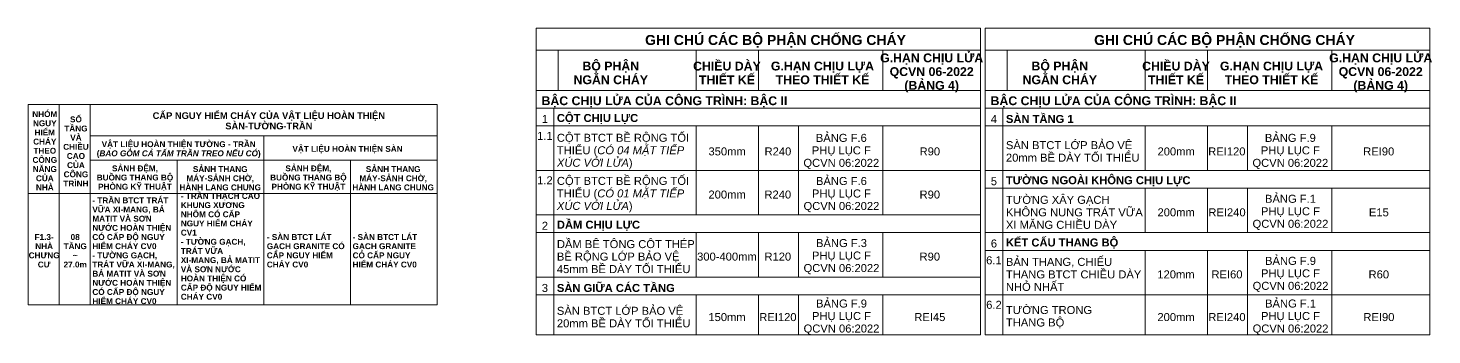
# Model space of a CAD drawing. Header units: millimetres. Extents: x 1591 to 239055, y -15958 to 83255.
# Drawn here: x 1591 to 17379, y 2351 to 5801 of the extents above; entities that cross this region are included whole.
import ezdxf

# ---------------------------------------------------------------- set-up
doc = ezdxf.new("R2010")
doc.units = ezdxf.units.MM
doc.layers.add('A-DETL-THIN', color=151, linetype='Continuous', lineweight=18)
doc.layers.add('G-ANNO-TEXT-1', color=7, linetype='Continuous', lineweight=9)
doc.styles.add('Arial_3', font='arial_0.ttf', dxfattribs={"height": 75})
doc.styles.add('Arial_4', font='arial_0.ttf', dxfattribs={"height": 112.5})
doc.styles.add('Arial_5', font='arial_0.ttf', dxfattribs={"height": 90})
doc.styles.add('Arial_B', font='arialbd_0.ttf', dxfattribs={"height": 66})
doc.styles.add('Arial_B_1', font='arialbd_0.ttf', dxfattribs={"height": 99})

msp = doc.modelspace()

# ---------------------------------------------------------------- linework, layer by layer
at = {"layer": 'A-DETL-THIN'}
for p, q in [((7304.2, 5800.8), (12304.2, 5800.8)), ((7304.2, 2350.8), (7304.2, 5800.8)), ((12304.2, 2350.8), (12304.2, 5800.8)), ((12354.2, 5800.8), (17354.2, 5800.8)), ((12354.2, 2350.8), (12354.2, 5800.8)), ((17354.2, 2350.8), (17354.2, 5800.8)), ((7304.2, 5550.8), (12304.2, 5550.8)), ((7554.2, 5100.8), (7554.2, 5550.8)), ((9104.2, 5100.8), (9104.2, 5550.8)), ((9804.2, 5100.8), (9804.2, 5550.8)), ((11204.2, 5100.8), (11204.2, 5550.8)), ((12304.2, 3700.8), (12304.2, 5550.8)), ((12354.2, 5550.8), (17354.2, 5550.8)), ((12604.2, 5100.8), (12604.2, 5550.8)), ((14154.2, 5100.8), (14154.2, 5550.8)), ((14854.2, 5100.8), (14854.2, 5550.8)), ((16254.2, 5100.8), (16254.2, 5550.8)), ((17354.2, 3500.8), (17354.2, 5550.8)), ((7304.2, 5100.8), (12304.2, 5100.8)), ((12354.2, 5100.8), (17354.2, 5100.8)), ((1591.3, 2690.9), (1591.3, 4940.9)), ((1591.3, 4940.9), (6191.3, 4940.9)), ((1941.3, 2690.9), (1941.3, 4940.9)), ((2291.3, 2690.9), (2291.3, 4940.9)), ((6191.3, 2690.9), (6191.3, 4940.9)), ((7304.2, 4900.8), (12304.2, 4900.8)), ((7504.2, 2350.8), (7504.2, 4900.8)), ((12354.2, 4900.8), (17354.2, 4900.8)), ((12554.2, 2350.8), (12554.2, 4900.8)), ((2291.3, 4590.9), (6191.3, 4590.9)), ((4241.3, 2690.9), (4241.3, 4590.9)), ((7304.2, 4700.8), (12304.2, 4700.8)), ((9104.2, 3700.8), (9104.2, 4700.8)), ((9804.2, 3700.8), (9804.2, 4700.8)), ((10254.2, 3700.8), (10254.2, 4700.8)), ((11204.2, 3700.8), (11204.2, 4700.8)), ((12354.2, 4700.8), (17354.2, 4700.8)), ((14154.2, 4200.8), (14154.2, 4700.8)), ((14854.2, 4200.8), (14854.2, 4700.8)), ((15304.2, 4200.8), (15304.2, 4700.8)), ((16254.2, 4200.8), (16254.2, 4700.8)), ((2291.3, 4315.9), (6191.3, 4315.9)), ((3266.3, 2690.9), (3266.3, 4315.9)), ((5216.3, 2690.9), (5216.3, 4315.9)), ((7304.2, 4200.8), (12304.2, 4200.8)), ((12354.2, 4200.8), (17354.2, 4200.8)), ((12354.2, 4000.8), (17354.2, 4000.8)), ((14154.2, 3500.8), (14154.2, 4000.8)), ((14854.2, 3500.8), (14854.2, 4000.8)), ((15304.2, 3500.8), (15304.2, 4000.8)), ((16254.2, 3500.8), (16254.2, 4000.8)), ((1591.3, 3940.9), (6191.3, 3940.9)), ((7304.2, 3700.8), (12304.2, 3700.8)), ((7304.2, 3500.8), (12304.2, 3500.8)), ((9104.2, 3000.8), (9104.2, 3500.8)), ((9804.2, 3000.8), (9804.2, 3500.8)), ((10254.2, 3000.8), (10254.2, 3500.8)), ((11204.2, 3000.8), (11204.2, 3500.8)), ((12354.2, 3500.8), (17354.2, 3500.8)), ((12354.2, 3300.8), (17354.2, 3300.8)), ((14154.2, 2800.8), (14154.2, 3300.8)), ((14854.2, 2800.8), (14854.2, 3300.8)), ((15304.2, 2800.8), (15304.2, 3300.8)), ((16254.2, 2800.8), (16254.2, 3300.8)), ((7304.2, 3000.8), (12304.2, 3000.8)), ((1591.3, 2690.9), (5431.3, 2690.9)), ((1591.3, 2690.9), (5431.3, 2690.9)), ((1591.3, 2690.9), (6191.3, 2690.9)), ((7304.2, 2800.8), (12304.2, 2800.8)), ((9104.2, 2350.8), (9104.2, 2800.8)), ((9804.2, 2350.8), (9804.2, 2800.8)), ((10254.2, 2350.8), (10254.2, 2800.8)), ((11204.2, 2350.8), (11204.2, 2800.8)), ((12354.2, 2800.8), (17354.2, 2800.8)), ((12354.2, 2800.8), (17354.2, 2800.8)), ((14154.2, 2350.8), (14154.2, 2800.8)), ((14854.2, 2350.8), (14854.2, 2800.8)), ((15304.2, 2350.8), (15304.2, 2800.8)), ((16254.2, 2350.8), (16254.2, 2800.8)), ((7304.2, 2350.8), (12304.2, 2350.8)), ((12354.2, 2350.8), (17354.2, 2350.8))]:
    msp.add_line(p, q, dxfattribs=at)

# ---------------------------------------------------------------- texts
at = {"layer": 'G-ANNO-TEXT-1', "line_spacing_factor": 0.936439}
for s, insert, char_height, width, attachment_point, style in [('\\pt4.5,9,13.5,18,22.5,27,31.5,36,40.5,45,49.5,54,58.5,63,67.5,72,76.5,81,85.5,90,94.5,99,103.5,108,112.5,117,121.5,126,130.5,135,139.5,144;{\\fArial|b1|i0|c0|p34;GHI CHÚ CÁC BỘ PHẬN CHỐNG CHÁY}', (9997.2, 5652.4), 112.5, 3009.15, 5, 'Arial_4'), ('\\pt4.5,9,13.5,18,22.5,27,31.5,36,40.5,45,49.5,54,58.5,63,67.5,72,76.5,81,85.5,90,94.5,99,103.5,108,112.5,117,121.5,126,130.5,135,139.5,144;{\\fArial|b1|i0|c0|p34;GHI CHÚ CÁC BỘ PHẬN CHỐNG CHÁY}', (15047.2, 5652.4), 112.5, 3009.15, 5, 'Arial_4'), ('\\pt571.50027,1142.99955,1714.49982,2286.00009,2857.50036,3428.99964,4000.49991,4572.00018,5143.50045,5714.99973,6286.5,6858.00027,7429.49955,8000.99982,8572.50009,9144.00036,9715.49964,10286.99991,10858.50018,11430.00045,12001.49973,12573,13144.50027,13715.99955,14287.49982,14859.00009,15430.50036,16001.99964,16573.49991,17145.00018,17716.50045,18287.99973;G.HẠN CHỊU LỬA\\PQCVN 06-2022\\P(BẢNG 4)', (11753.3, 5296.3), 99, 1125, 5, 'Arial_B_1'), ('\\pt571.50027,1142.99955,1714.49982,2286.00009,2857.50036,3428.99964,4000.49991,4572.00018,5143.50045,5714.99973,6286.5,6858.00027,7429.49955,8000.99982,8572.50009,9144.00036,9715.49964,10286.99991,10858.50018,11430.00045,12001.49973,12573,13144.50027,13715.99955,14287.49982,14859.00009,15430.50036,16001.99964,16573.49991,17145.00018,17716.50045,18287.99973;G.HẠN CHỊU LỬA\\PQCVN 06-2022\\P(BẢNG 4)', (16803.3, 5296.3), 99, 1125, 5, 'Arial_B_1'), ('\\pt571.50027,1142.99955,1714.49982,2286.00009,2857.50036,3428.99964,4000.49991,4572.00018,5143.50045,5714.99973,6286.5,6858.00027,7429.49955,8000.99982,8572.50009,9144.00036,9715.49964,10286.99991,10858.50018,11430.00045,12001.49973,12573,13144.50027,13715.99955,14287.49982,14859.00009,15430.50036,16001.99964,16573.49991,17145.00018,17716.50045,18287.99973;BỘ PHẬN\\PNGĂN CHÁY', (8144.3, 5296.1), 99, 877.95, 5, 'Arial_B_1'), ('\\pt571.50027,1142.99955,1714.49982,2286.00009,2857.50036,3428.99964,4000.49991,4572.00018,5143.50045,5714.99973,6286.5,6858.00027,7429.49955,8000.99982,8572.50009,9144.00036,9715.49964,10286.99991,10858.50018,11430.00045,12001.49973,12573,13144.50027,13715.99955,14287.49982,14859.00009,15430.50036,16001.99964,16573.49991,17145.00018,17716.50045,18287.99973;CHIỀU DÀY\\PTHIẾT KẾ', (9451, 5296.1), 99, 750.15, 5, 'Arial_B_1'), ('\\pt571.50027,1142.99955,1714.49982,2286.00009,2857.50036,3428.99964,4000.49991,4572.00018,5143.50045,5714.99973,6286.5,6858.00027,7429.49955,8000.99982,8572.50009,9144.00036,9715.49964,10286.99991,10858.50018,11430.00045,12001.49973,12573,13144.50027,13715.99955,14287.49982,14859.00009,15430.50036,16001.99964,16573.49991,17145.00018,17716.50045,18287.99973;G.HẠN CHỊU LỰA THEO THIẾT KẾ', (10525.3, 5296.1), 99, 1184.85, 5, 'Arial_B_1'), ('\\pt571.50027,1142.99955,1714.49982,2286.00009,2857.50036,3428.99964,4000.49991,4572.00018,5143.50045,5714.99973,6286.5,6858.00027,7429.49955,8000.99982,8572.50009,9144.00036,9715.49964,10286.99991,10858.50018,11430.00045,12001.49973,12573,13144.50027,13715.99955,14287.49982,14859.00009,15430.50036,16001.99964,16573.49991,17145.00018,17716.50045,18287.99973;BỘ PHẬN\\PNGĂN CHÁY', (13194.3, 5296.1), 99, 877.95, 5, 'Arial_B_1'), ('\\pt571.50027,1142.99955,1714.49982,2286.00009,2857.50036,3428.99964,4000.49991,4572.00018,5143.50045,5714.99973,6286.5,6858.00027,7429.49955,8000.99982,8572.50009,9144.00036,9715.49964,10286.99991,10858.50018,11430.00045,12001.49973,12573,13144.50027,13715.99955,14287.49982,14859.00009,15430.50036,16001.99964,16573.49991,17145.00018,17716.50045,18287.99973;CHIỀU DÀY\\PTHIẾT KẾ', (14501, 5296.1), 99, 750.15, 5, 'Arial_B_1'), ('\\pt571.50027,1142.99955,1714.49982,2286.00009,2857.50036,3428.99964,4000.49991,4572.00018,5143.50045,5714.99973,6286.5,6858.00027,7429.49955,8000.99982,8572.50009,9144.00036,9715.49964,10286.99991,10858.50018,11430.00045,12001.49973,12573,13144.50027,13715.99955,14287.49982,14859.00009,15430.50036,16001.99964,16573.49991,17145.00018,17716.50045,18287.99973;G.HẠN CHỊU LỰA THEO THIẾT KẾ', (15575.3, 5296.1), 99, 1184.85, 5, 'Arial_B_1'), ('\\pt571.50027,1142.99955,1714.49982,2286.00009,2857.50036,3428.99964,4000.49991,4572.00018,5143.50045,5714.99973,6286.5,6858.00027,7429.49955,8000.99982,8572.50009,9144.00036,9715.49964,10286.99991,10858.50018,11430.00045,12001.49973,12573,13144.50027,13715.99955,14287.49982,14859.00009,15430.50036,16001.99964,16573.49991,17145.00018,17716.50045,18287.99973;BẬC CHỊU LỬA CỦA CÔNG TRÌNH: BẬC II', (7365.8, 4970.8), 99, 5140.8, 4, 'Arial_B_1'), ('\\pt571.50027,1142.99955,1714.49982,2286.00009,2857.50036,3428.99964,4000.49991,4572.00018,5143.50045,5714.99973,6286.5,6858.00027,7429.49955,8000.99982,8572.50009,9144.00036,9715.49964,10286.99991,10858.50018,11430.00045,12001.49973,12573,13144.50027,13715.99955,14287.49982,14859.00009,15430.50036,16001.99964,16573.49991,17145.00018,17716.50045,18287.99973;BẬC CHỊU LỬA CỦA CÔNG TRÌNH: BẬC II', (12415.8, 4970.8), 99, 5140.8, 4, 'Arial_B_1'), ('\\pt381.00018,761.9997,1142.99988,1524.00006,1905.00024,2285.99976,2666.99994,3048.00012,3429.0003,3809.99982,4191,4572.00018,4952.9997,5333.99988,5715.00006,6096.00024,6476.99976,6857.99994,7239.00012,7620.0003,8000.99982,8382,8763.00018,9143.9997,9524.99988,9906.00006,10287.00024,10667.99976,11048.99994,11430.00012,11811.0003,12191.99982;NHÓM NGUY HIỂM CHÁY THEO CÔNG NĂNG CỦA NHÀ', (1779.3, 4421.3), 66, 343.2, 5, 'Arial_B'), ('\\pt381.00018,761.9997,1142.99988,1524.00006,1905.00024,2285.99976,2666.99994,3048.00012,3429.0003,3809.99982,4191,4572.00018,4952.9997,5333.99988,5715.00006,6096.00024,6476.99976,6857.99994,7239.00012,7620.0003,8000.99982,8382,8763.00018,9143.9997,9524.99988,9906.00006,10287.00024,10667.99976,11048.99994,11430.00012,11811.0003,12191.99982;SỐ TẦNG VÀ CHIỀU CAO CỦA CÔNG TRÌNH', (2129.4, 4414), 66, 337.5, 5, 'Arial_B'), ('\\pt3,6,9,12,15,18,21,24,27,30,33,36,39,42,45,48,51,54,57,60,63,66,69,72,75,78,81,84,87,90,93,96;{\\fArial|b1|i0|c0|p34;CẤP NGUY HIỂM CHÁY CỦA VẬT LIỆU HOÀN THIỆN\\PSÀN-TƯỜNG-TRẦN}', (4299.1, 4757.4), 75, 3933, 5, 'Arial_3'), ('\\pt571.5,1143,1714.5,2286,2857.5,3429,4000.5,4572,5143.5,5715,6286.5,6858,7429.5,8001,8572.5,9144,9715.5,10287,10858.5,11430,12001.5,12573,13144.5,13716,14287.5,14859,15430.5,16002,16573.5,17145,17716.5,18288;1', (7403.4, 4778.3), 90, 220.5, 5, 'Arial_5'), ('\\pt571.5,1143,1714.5,2286,2857.5,3429,4000.5,4572,5143.5,5715,6286.5,6858,7429.5,8001,8572.5,9144,9715.5,10287,10858.5,11430,12001.5,12573,13144.5,13716,14287.5,14859,15430.5,16002,16573.5,17145,17716.5,18288;{\\fArial|b1|i0|c0|p34;CỘT CHỊU LỰC}', (7538.4, 4778.3), 90, 1297.8, 4, 'Arial_5'), ('\\pt571.5,1143,1714.5,2286,2857.5,3429,4000.5,4572,5143.5,5715,6286.5,6858,7429.5,8001,8572.5,9144,9715.5,10287,10858.5,11430,12001.5,12573,13144.5,13716,14287.5,14859,15430.5,16002,16573.5,17145,17716.5,18288;4', (12453.4, 4778.3), 90, 220.5, 5, 'Arial_5'), ('\\pt571.5,1143,1714.5,2286,2857.5,3429,4000.5,4572,5143.5,5715,6286.5,6858,7429.5,8001,8572.5,9144,9715.5,10287,10858.5,11430,12001.5,12573,13144.5,13716,14287.5,14859,15430.5,16002,16573.5,17145,17716.5,18288;{\\fArial|b1|i0|c0|p34;SÀN TẦNG 1}', (12588.4, 4778.3), 90, 1297.8, 4, 'Arial_5'), ('\\pt571.5,1143,1714.5,2286,2857.5,3429,4000.5,4572,5143.5,5715,6286.5,6858,7429.5,8001,8572.5,9144,9715.5,10287,10858.5,11430,12001.5,12573,13144.5,13716,14287.5,14859,15430.5,16002,16573.5,17145,17716.5,18288;1.1', (7403.4, 4589), 90, 220.5, 5, 'Arial_5'), ('\\pt571.5,1143,1714.5,2286,2857.5,3429,4000.5,4572,5143.5,5715,6286.5,6858,7429.5,8001,8572.5,9144,9715.5,10287,10858.5,11430,12001.5,12573,13144.5,13716,14287.5,14859,15430.5,16002,16573.5,17145,17716.5,18288;CỘT BTCT BỀ RỘNG TỐI THIỂU ({\\fArial|b0|i1|c0|p34;CÓ 04 MẶT TIẾP XÚC VỚI LỬA})', (7538.4, 4413.5), 90, 1530, 4, 'Arial_5'), ('\\pt571.5,1143,1714.5,2286,2857.5,3429,4000.5,4572,5143.5,5715,6286.5,6858,7429.5,8001,8572.5,9144,9715.5,10287,10858.5,11430,12001.5,12573,13144.5,13716,14287.5,14859,15430.5,16002,16573.5,17145,17716.5,18288;BẢNG F.6 \\PPHỤ LỤC F\\PQCVN 06:2022', (10737.2, 4413.5), 90, 908.1, 5, 'Arial_5'), ('\\pt571.5,1143,1714.5,2286,2857.5,3429,4000.5,4572,5143.5,5715,6286.5,6858,7429.5,8001,8572.5,9144,9715.5,10287,10858.5,11430,12001.5,12573,13144.5,13716,14287.5,14859,15430.5,16002,16573.5,17145,17716.5,18288;BẢNG F.9\\PPHỤ LỤC F\\PQCVN 06:2022', (15787.2, 4413.5), 90, 908.1, 5, 'Arial_5'), ('\\pt381.00018,761.9997,1142.99988,1524.00006,1905.00024,2285.99976,2666.99994,3048.00012,3429.0003,3809.99982,4191,4572.00018,4952.9997,5333.99988,5715.00006,6096.00024,6476.99976,6857.99994,7239.00012,7620.0003,8000.99982,8382,8763.00018,9143.9997,9524.99988,9906.00006,10287.00024,10667.99976,11048.99994,11430.00012,11811.0003,12191.99982;VẬT LIỆU HOÀN THIỆN TƯỜNG - TRẦN\\P({\\fArial|b1|i1|c0|p34;BAO GỒM CẢ TẤM TRẦN TREO NẾU CÓ})', (3285.1, 4433.9), 66, 1982.4, 5, 'Arial_B'), ('\\pt381.00018,761.9997,1142.99988,1524.00006,1905.00024,2285.99976,2666.99994,3048.00012,3429.0003,3809.99982,4191,4572.00018,4952.9997,5333.99988,5715.00006,6096.00024,6476.99976,6857.99994,7239.00012,7620.0003,8000.99982,8382,8763.00018,9143.9997,9524.99988,9906.00006,10287.00024,10667.99976,11048.99994,11430.00012,11811.0003,12191.99982;VẬT LIỆU HOÀN THIỆN SÀN', (5183.9, 4434), 66, 1972.5, 5, 'Arial_B'), ('\\pt571.5,1143,1714.5,2286,2857.5,3429,4000.5,4572,5143.5,5715,6286.5,6858,7429.5,8001,8572.5,9144,9715.5,10287,10858.5,11430,12001.5,12573,13144.5,13716,14287.5,14859,15430.5,16002,16573.5,17145,17716.5,18288;350mm', (9452.9, 4413.5), 90, 702.45, 5, 'Arial_5'), ('\\pt571.5,1143,1714.5,2286,2857.5,3429,4000.5,4572,5143.5,5715,6286.5,6858,7429.5,8001,8572.5,9144,9715.5,10287,10858.5,11430,12001.5,12573,13144.5,13716,14287.5,14859,15430.5,16002,16573.5,17145,17716.5,18288;R240', (10024.4, 4413.5), 90, 431.55, 5, 'Arial_5'), ('\\pt571.5,1143,1714.5,2286,2857.5,3429,4000.5,4572,5143.5,5715,6286.5,6858,7429.5,8001,8572.5,9144,9715.5,10287,10858.5,11430,12001.5,12573,13144.5,13716,14287.5,14859,15430.5,16002,16573.5,17145,17716.5,18288;R90', (11732.8, 4413.5), 90, 645.75, 5, 'Arial_5'), ('\\pt571.5,1143,1714.5,2286,2857.5,3429,4000.5,4572,5143.5,5715,6286.5,6858,7429.5,8001,8572.5,9144,9715.5,10287,10858.5,11430,12001.5,12573,13144.5,13716,14287.5,14859,15430.5,16002,16573.5,17145,17716.5,18288;SÀN BTCT LỚP BẢO VỆ 20mm BỀ DÀY TỐI THIỂU', (12588.4, 4413.5), 90, 1562.85, 4, 'Arial_5'), ('\\pt571.5,1143,1714.5,2286,2857.5,3429,4000.5,4572,5143.5,5715,6286.5,6858,7429.5,8001,8572.5,9144,9715.5,10287,10858.5,11430,12001.5,12573,13144.5,13716,14287.5,14859,15430.5,16002,16573.5,17145,17716.5,18288;200mm', (14502.9, 4413.5), 90, 702.45, 5, 'Arial_5'), ('\\pt571.5,1143,1714.5,2286,2857.5,3429,4000.5,4572,5143.5,5715,6286.5,6858,7429.5,8001,8572.5,9144,9715.5,10287,10858.5,11430,12001.5,12573,13144.5,13716,14287.5,14859,15430.5,16002,16573.5,17145,17716.5,18288;REI120', (15073.1, 4413.5), 90, 431.55, 5, 'Arial_5'), ('\\pt571.5,1143,1714.5,2286,2857.5,3429,4000.5,4572,5143.5,5715,6286.5,6858,7429.5,8001,8572.5,9144,9715.5,10287,10858.5,11430,12001.5,12573,13144.5,13716,14287.5,14859,15430.5,16002,16573.5,17145,17716.5,18288;REI90', (16781.2, 4413.5), 90, 645.75, 5, 'Arial_5'), ('\\pt381.00018,761.9997,1142.99988,1524.00006,1905.00024,2285.99976,2666.99994,3048.00012,3429.0003,3809.99982,4191,4572.00018,4952.9997,5333.99988,5715.00006,6096.00024,6476.99976,6857.99994,7239.00012,7620.0003,8000.99982,8382,8763.00018,9143.9997,9524.99988,9906.00006,10287.00024,10667.99976,11048.99994,11430.00012,11811.0003,12191.99982;SẢNH ĐỆM,\\PBUỒNG THANG BỘ\\PPHÒNG KỸ THUẬT', (2793.6, 4111.9), 66, 849.3, 5, 'Arial_B'), ('\\pt381.00018,761.9997,1142.99988,1524.00006,1905.00024,2285.99976,2666.99994,3048.00012,3429.0003,3809.99982,4191,4572.00018,4952.9997,5333.99988,5715.00006,6096.00024,6476.99976,6857.99994,7239.00012,7620.0003,8000.99982,8382,8763.00018,9143.9997,9524.99988,9906.00006,10287.00024,10667.99976,11048.99994,11430.00012,11811.0003,12191.99982;SẢNH THANG MÁY-SẢNH CHỜ,\\PHÀNH LANG CHUNG', (3752.1, 4111.9), 66, 900.9, 5, 'Arial_B'), ('\\pt381.00018,761.9997,1142.99988,1524.00006,1905.00024,2285.99976,2666.99994,3048.00012,3429.0003,3809.99982,4191,4572.00018,4952.9997,5333.99988,5715.00006,6096.00024,6476.99976,6857.99994,7239.00012,7620.0003,8000.99982,8382,8763.00018,9143.9997,9524.99988,9906.00006,10287.00024,10667.99976,11048.99994,11430.00012,11811.0003,12191.99982;SẢNH ĐỆM,\\PBUỒNG THANG BỘ\\PPHÒNG KỸ THUẬT', (4743.6, 4111.9), 66, 849.3, 5, 'Arial_B'), ('\\pt381.00018,761.9997,1142.99988,1524.00006,1905.00024,2285.99976,2666.99994,3048.00012,3429.0003,3809.99982,4191,4572.00018,4952.9997,5333.99988,5715.00006,6096.00024,6476.99976,6857.99994,7239.00012,7620.0003,8000.99982,8382,8763.00018,9143.9997,9524.99988,9906.00006,10287.00024,10667.99976,11048.99994,11430.00012,11811.0003,12191.99982;SẢNH THANG MÁY-SẢNH CHỜ,\\PHÀNH LANG CHUNG', (5697.1, 4111.9), 66, 900.9, 5, 'Arial_B'), ('\\pt571.5,1143,1714.5,2286,2857.5,3429,4000.5,4572,5143.5,5715,6286.5,6858,7429.5,8001,8572.5,9144,9715.5,10287,10858.5,11430,12001.5,12573,13144.5,13716,14287.5,14859,15430.5,16002,16573.5,17145,17716.5,18288;1.2', (7403.8, 4089), 90, 214.2, 5, 'Arial_5'), ('\\pt571.5,1143,1714.5,2286,2857.5,3429,4000.5,4572,5143.5,5715,6286.5,6858,7429.5,8001,8572.5,9144,9715.5,10287,10858.5,11430,12001.5,12573,13144.5,13716,14287.5,14859,15430.5,16002,16573.5,17145,17716.5,18288;CỘT BTCT BỀ RỘNG TỐI THIỂU ({\\fArial|b0|i1|c0|p34;CÓ 01 MẶT TIẾP XÚC VỚI LỬA})', (7538.4, 3928.5), 90, 1583.55, 4, 'Arial_5'), ('\\pt571.5,1143,1714.5,2286,2857.5,3429,4000.5,4572,5143.5,5715,6286.5,6858,7429.5,8001,8572.5,9144,9715.5,10287,10858.5,11430,12001.5,12573,13144.5,13716,14287.5,14859,15430.5,16002,16573.5,17145,17716.5,18288;BẢNG F.6\\PPHỤ LỤC F \\PQCVN 06:2022', (10738.5, 3928.5), 90, 1196.55, 5, 'Arial_5'), ('\\pt571.5,1143,1714.5,2286,2857.5,3429,4000.5,4572,5143.5,5715,6286.5,6858,7429.5,8001,8572.5,9144,9715.5,10287,10858.5,11430,12001.5,12573,13144.5,13716,14287.5,14859,15430.5,16002,16573.5,17145,17716.5,18288;5', (12453.4, 4078.3), 90, 220.5, 5, 'Arial_5'), ('\\pt571.5,1143,1714.5,2286,2857.5,3429,4000.5,4572,5143.5,5715,6286.5,6858,7429.5,8001,8572.5,9144,9715.5,10287,10858.5,11430,12001.5,12573,13144.5,13716,14287.5,14859,15430.5,16002,16573.5,17145,17716.5,18288;{\\fArial|b1|i0|c0|p34;TƯỜNG NGOÀI KHÔNG CHỊU LỰC}', (12588.4, 4078.3), 90, 4982.85, 4, 'Arial_5'), ('\\pt381.00018,761.9997,1142.99988,1524.00006,1905.00024,2285.99976,2666.99994,3048.00012,3429.0003,3809.99982,4191,4572.00018,4952.9997,5333.99988,5715.00006,6096.00024,6476.99976,6857.99994,7239.00012,7620.0003,8000.99982,8382,8763.00018,9143.9997,9524.99988,9906.00006,10287.00024,10667.99976,11048.99994,11430.00012,11811.0003,12191.99982;- TRẦN THẠCH CAO KHUNG XƯƠNG NHÔM CÓ CẤP NGUY HIỂM CHÁY CV1\\P- TƯỜNG GẠCH, TRÁT VỮA XI-MANG, BẢ MATIT VÀ SƠN NƯỚC HOÀN THIỆN CÓ CẤP ĐỘ NGUY HIỂM CHÁY CV0', (3308.9, 3345.9), 66, 918.9, 4, 'Arial_B'), ('\\pt571.5,1143,1714.5,2286,2857.5,3429,4000.5,4572,5143.5,5715,6286.5,6858,7429.5,8001,8572.5,9144,9715.5,10287,10858.5,11430,12001.5,12573,13144.5,13716,14287.5,14859,15430.5,16002,16573.5,17145,17716.5,18288;200mm', (9452.7, 3928.5), 90, 630.9, 5, 'Arial_5'), ('\\pt571.5,1143,1714.5,2286,2857.5,3429,4000.5,4572,5143.5,5715,6286.5,6858,7429.5,8001,8572.5,9144,9715.5,10287,10858.5,11430,12001.5,12573,13144.5,13716,14287.5,14859,15430.5,16002,16573.5,17145,17716.5,18288;R240', (10022.9, 3928.5), 90, 452.7, 5, 'Arial_5'), ('\\pt571.5,1143,1714.5,2286,2857.5,3429,4000.5,4572,5143.5,5715,6286.5,6858,7429.5,8001,8572.5,9144,9715.5,10287,10858.5,11430,12001.5,12573,13144.5,13716,14287.5,14859,15430.5,16002,16573.5,17145,17716.5,18288;R90', (11732.5, 3928.5), 90, 449.55, 5, 'Arial_5'), ('\\pt571.5,1143,1714.5,2286,2857.5,3429,4000.5,4572,5143.5,5715,6286.5,6858,7429.5,8001,8572.5,9144,9715.5,10287,10858.5,11430,12001.5,12573,13144.5,13716,14287.5,14859,15430.5,16002,16573.5,17145,17716.5,18288;BẢNG F.1\\PPHỤ LỤC F \\PQCVN 06:2022', (15788.5, 3728.5), 90, 1196.55, 5, 'Arial_5'), ('\\pt381.00018,761.9997,1142.99988,1524.00006,1905.00024,2285.99976,2666.99994,3048.00012,3429.0003,3809.99982,4191,4572.00018,4952.9997,5333.99988,5715.00006,6096.00024,6476.99976,6857.99994,7239.00012,7620.0003,8000.99982,8382,8763.00018,9143.9997,9524.99988,9906.00006,10287.00024,10667.99976,11048.99994,11430.00012,11811.0003,12191.99982;- TRẦN BTCT TRÁT VỮA XI-MANG, BẢ MATIT VÀ SƠN NƯỚC HOÀN THIỆN CÓ CẤP ĐỘ NGUY HIỂM CHÁY CV0\\P- TƯỜNG GẠCH, TRÁT VỮA XI-MANG, BẢ MATIT VÀ SƠN NƯỚC HOÀN THIỆN CÓ CẤP ĐỘ NGUY HIỂM CHÁY CV0', (2313.9, 3296.4), 66, 962.4, 4, 'Arial_B'), ('\\pt571.5,1143,1714.5,2286,2857.5,3429,4000.5,4572,5143.5,5715,6286.5,6858,7429.5,8001,8572.5,9144,9715.5,10287,10858.5,11430,12001.5,12573,13144.5,13716,14287.5,14859,15430.5,16002,16573.5,17145,17716.5,18288;TƯỜNG XÂY GẠCH KHÔNG NUNG TRÁT VỮA XI MĂNG CHIỀU DÀY', (12588.4, 3728.5), 90, 1583.55, 4, 'Arial_5'), ('\\pt571.5,1143,1714.5,2286,2857.5,3429,4000.5,4572,5143.5,5715,6286.5,6858,7429.5,8001,8572.5,9144,9715.5,10287,10858.5,11430,12001.5,12573,13144.5,13716,14287.5,14859,15430.5,16002,16573.5,17145,17716.5,18288;{\\fArial|b1|i0|c0|p34;DẦM CHỊU LỰC}', (7538.4, 3578.3), 90, 1297.8, 4, 'Arial_5'), ('\\pt571.5,1143,1714.5,2286,2857.5,3429,4000.5,4572,5143.5,5715,6286.5,6858,7429.5,8001,8572.5,9144,9715.5,10287,10858.5,11430,12001.5,12573,13144.5,13716,14287.5,14859,15430.5,16002,16573.5,17145,17716.5,18288;200mm', (14502.7, 3728.5), 90, 630.9, 5, 'Arial_5'), ('\\pt571.5,1143,1714.5,2286,2857.5,3429,4000.5,4572,5143.5,5715,6286.5,6858,7429.5,8001,8572.5,9144,9715.5,10287,10858.5,11430,12001.5,12573,13144.5,13716,14287.5,14859,15430.5,16002,16573.5,17145,17716.5,18288;REI240', (15074.7, 3728.5), 90, 452.7, 5, 'Arial_5'), ('\\pt571.5,1143,1714.5,2286,2857.5,3429,4000.5,4572,5143.5,5715,6286.5,6858,7429.5,8001,8572.5,9144,9715.5,10287,10858.5,11430,12001.5,12573,13144.5,13716,14287.5,14859,15430.5,16002,16573.5,17145,17716.5,18288;E15', (16782.5, 3728.5), 90, 449.55, 5, 'Arial_5'), ('\\pt381.00018,761.9997,1142.99988,1524.00006,1905.00024,2285.99976,2666.99994,3048.00012,3429.0003,3809.99982,4191,4572.00018,4952.9997,5333.99988,5715.00006,6096.00024,6476.99976,6857.99994,7239.00012,7620.0003,8000.99982,8382,8763.00018,9143.9997,9524.99988,9906.00006,10287.00024,10667.99976,11048.99994,11430.00012,11811.0003,12191.99982;F1.3-\\PNHÀ CHƯNG CƯ', (1771.8, 3296.4), 66, 341.4, 5, 'Arial_B'), ('\\pt381.00018,761.9997,1142.99988,1524.00006,1905.00024,2285.99976,2666.99994,3048.00012,3429.0003,3809.99982,4191,4572.00018,4952.9997,5333.99988,5715.00006,6096.00024,6476.99976,6857.99994,7239.00012,7620.0003,8000.99982,8382,8763.00018,9143.9997,9524.99988,9906.00006,10287.00024,10667.99976,11048.99994,11430.00012,11811.0003,12191.99982;08 TẦNG ~ 27.0m', (2121.3, 3296.2), 66, 331.5, 5, 'Arial_B'), ('\\pt381.00018,761.9997,1142.99988,1524.00006,1905.00024,2285.99976,2666.99994,3048.00012,3429.0003,3809.99982,4191,4572.00018,4952.9997,5333.99988,5715.00006,6096.00024,6476.99976,6857.99994,7239.00012,7620.0003,8000.99982,8382,8763.00018,9143.9997,9524.99988,9906.00006,10287.00024,10667.99976,11048.99994,11430.00012,11811.0003,12191.99982;- SÀN BTCT LÁT GẠCH GRANITE CÓ CẤP NGUY HIỂM CHÁY CV0', (4275.9, 3296.4), 66, 928.8, 4, 'Arial_B'), ('\\pt381.00018,761.9997,1142.99988,1524.00006,1905.00024,2285.99976,2666.99994,3048.00012,3429.0003,3809.99982,4191,4572.00018,4952.9997,5333.99988,5715.00006,6096.00024,6476.99976,6857.99994,7239.00012,7620.0003,8000.99982,8382,8763.00018,9143.9997,9524.99988,9906.00006,10287.00024,10667.99976,11048.99994,11430.00012,11811.0003,12191.99982;- SÀN BTCT LÁT GẠCH GRANITE CÓ CẤP NGUY HIỂM CHÁY CV0', (5240.9, 3296.4), 66, 849.3, 4, 'Arial_B'), ('\\pt571.5,1143,1714.5,2286,2857.5,3429,4000.5,4572,5143.5,5715,6286.5,6858,7429.5,8001,8572.5,9144,9715.5,10287,10858.5,11430,12001.5,12573,13144.5,13716,14287.5,14859,15430.5,16002,16573.5,17145,17716.5,18288;2', (7403.8, 3578.3), 90, 214.2, 5, 'Arial_5'), ('\\pt571.5,1143,1714.5,2286,2857.5,3429,4000.5,4572,5143.5,5715,6286.5,6858,7429.5,8001,8572.5,9144,9715.5,10287,10858.5,11430,12001.5,12573,13144.5,13716,14287.5,14859,15430.5,16002,16573.5,17145,17716.5,18288;DẦM BÊ TÔNG CÔT THÉP BỀ RỘNG LỚP BẢO VỆ 45mm BỀ DÀY TỐI THIỂU', (7538.4, 3230.8), 90, 1589.4, 4, 'Arial_5'), ('\\pt571.5,1143,1714.5,2286,2857.5,3429,4000.5,4572,5143.5,5715,6286.5,6858,7429.5,8001,8572.5,9144,9715.5,10287,10858.5,11430,12001.5,12573,13144.5,13716,14287.5,14859,15430.5,16002,16573.5,17145,17716.5,18288;BẢNG F.3\\PPHỤ LỤC F \\PQCVN 06:2022', (10739, 3230.8), 90, 1024.2, 5, 'Arial_5'), ('\\pt571.5,1143,1714.5,2286,2857.5,3429,4000.5,4572,5143.5,5715,6286.5,6858,7429.5,8001,8572.5,9144,9715.5,10287,10858.5,11430,12001.5,12573,13144.5,13716,14287.5,14859,15430.5,16002,16573.5,17145,17716.5,18288;6', (12453.8, 3378.3), 90, 214.2, 5, 'Arial_5'), ('\\pt571.5,1143,1714.5,2286,2857.5,3429,4000.5,4572,5143.5,5715,6286.5,6858,7429.5,8001,8572.5,9144,9715.5,10287,10858.5,11430,12001.5,12573,13144.5,13716,14287.5,14859,15430.5,16002,16573.5,17145,17716.5,18288;{\\fArial|b1|i0|c0|p34;KẾT CẤU THANG BỘ}', (12588.4, 3378.3), 90, 4953.15, 4, 'Arial_5'), ('\\pt571.5,1143,1714.5,2286,2857.5,3429,4000.5,4572,5143.5,5715,6286.5,6858,7429.5,8001,8572.5,9144,9715.5,10287,10858.5,11430,12001.5,12573,13144.5,13716,14287.5,14859,15430.5,16002,16573.5,17145,17716.5,18288;300-400mm', (9450.8, 3230.8), 90, 735.3, 5, 'Arial_5'), ('\\pt571.5,1143,1714.5,2286,2857.5,3429,4000.5,4572,5143.5,5715,6286.5,6858,7429.5,8001,8572.5,9144,9715.5,10287,10858.5,11430,12001.5,12573,13144.5,13716,14287.5,14859,15430.5,16002,16573.5,17145,17716.5,18288;R120', (10023, 3230.8), 90, 464.4, 5, 'Arial_5'), ('\\pt571.5,1143,1714.5,2286,2857.5,3429,4000.5,4572,5143.5,5715,6286.5,6858,7429.5,8001,8572.5,9144,9715.5,10287,10858.5,11430,12001.5,12573,13144.5,13716,14287.5,14859,15430.5,16002,16573.5,17145,17716.5,18288;R90', (11732.2, 3230.8), 90, 461.25, 5, 'Arial_5'), ('\\pt571.5,1143,1714.5,2286,2857.5,3429,4000.5,4572,5143.5,5715,6286.5,6858,7429.5,8001,8572.5,9144,9715.5,10287,10858.5,11430,12001.5,12573,13144.5,13716,14287.5,14859,15430.5,16002,16573.5,17145,17716.5,18288;6.1', (12453.4, 3189), 90, 220.5, 5, 'Arial_5'), ('\\pt571.5,1143,1714.5,2286,2857.5,3429,4000.5,4572,5143.5,5715,6286.5,6858,7429.5,8001,8572.5,9144,9715.5,10287,10858.5,11430,12001.5,12573,13144.5,13716,14287.5,14859,15430.5,16002,16573.5,17145,17716.5,18288;BẢN THANG, CHIẾU THANG BTCT CHIỀU DÀY NHỎ NHẤT', (12588.4, 3030.8), 90, 1559.7, 4, 'Arial_5'), ('\\pt571.5,1143,1714.5,2286,2857.5,3429,4000.5,4572,5143.5,5715,6286.5,6858,7429.5,8001,8572.5,9144,9715.5,10287,10858.5,11430,12001.5,12573,13144.5,13716,14287.5,14859,15430.5,16002,16573.5,17145,17716.5,18288;BẢNG F.9\\PPHỤ LỤC F \\PQCVN 06:2022', (15789, 3030.8), 90, 1024.2, 5, 'Arial_5'), ('\\pt571.5,1143,1714.5,2286,2857.5,3429,4000.5,4572,5143.5,5715,6286.5,6858,7429.5,8001,8572.5,9144,9715.5,10287,10858.5,11430,12001.5,12573,13144.5,13716,14287.5,14859,15430.5,16002,16573.5,17145,17716.5,18288;120mm', (14500.8, 3030.8), 90, 735.3, 5, 'Arial_5'), ('\\pt571.5,1143,1714.5,2286,2857.5,3429,4000.5,4572,5143.5,5715,6286.5,6858,7429.5,8001,8572.5,9144,9715.5,10287,10858.5,11430,12001.5,12573,13144.5,13716,14287.5,14859,15430.5,16002,16573.5,17145,17716.5,18288;REI60', (15074.5, 3030.8), 90, 464.4, 5, 'Arial_5'), ('\\pt571.5,1143,1714.5,2286,2857.5,3429,4000.5,4572,5143.5,5715,6286.5,6858,7429.5,8001,8572.5,9144,9715.5,10287,10858.5,11430,12001.5,12573,13144.5,13716,14287.5,14859,15430.5,16002,16573.5,17145,17716.5,18288;R60', (16782.2, 3030.8), 90, 461.25, 5, 'Arial_5'), ('\\pt571.5,1143,1714.5,2286,2857.5,3429,4000.5,4572,5143.5,5715,6286.5,6858,7429.5,8001,8572.5,9144,9715.5,10287,10858.5,11430,12001.5,12573,13144.5,13716,14287.5,14859,15430.5,16002,16573.5,17145,17716.5,18288;3', (7403.8, 2878.3), 90, 214.2, 5, 'Arial_5'), ('\\pt571.5,1143,1714.5,2286,2857.5,3429,4000.5,4572,5143.5,5715,6286.5,6858,7429.5,8001,8572.5,9144,9715.5,10287,10858.5,11430,12001.5,12573,13144.5,13716,14287.5,14859,15430.5,16002,16573.5,17145,17716.5,18288;{\\fArial|b1|i0|c0|p34;SÀN GIỮA CÁC TẦNG}', (7538.4, 2878.3), 90, 2074.5, 4, 'Arial_5'), ('\\pt571.5,1143,1714.5,2286,2857.5,3429,4000.5,4572,5143.5,5715,6286.5,6858,7429.5,8001,8572.5,9144,9715.5,10287,10858.5,11430,12001.5,12573,13144.5,13716,14287.5,14859,15430.5,16002,16573.5,17145,17716.5,18288;SÀN BTCT LỚP BẢO VỆ 20mm BỀ DÀY TỐI THIỂU', (7538.4, 2550.8), 90, 1574.55, 4, 'Arial_5'), ('\\pt571.5,1143,1714.5,2286,2857.5,3429,4000.5,4572,5143.5,5715,6286.5,6858,7429.5,8001,8572.5,9144,9715.5,10287,10858.5,11430,12001.5,12573,13144.5,13716,14287.5,14859,15430.5,16002,16573.5,17145,17716.5,18288;BẢNG F.9\\PPHỤ LỤC F \\PQCVN 06:2022', (10739.2, 2550.8), 90, 982.35, 5, 'Arial_5'), ('\\pt571.5,1143,1714.5,2286,2857.5,3429,4000.5,4572,5143.5,5715,6286.5,6858,7429.5,8001,8572.5,9144,9715.5,10287,10858.5,11430,12001.5,12573,13144.5,13716,14287.5,14859,15430.5,16002,16573.5,17145,17716.5,18288;6.2', (12453.8, 2689), 90, 214.2, 5, 'Arial_5'), ('\\pt571.5,1143,1714.5,2286,2857.5,3429,4000.5,4572,5143.5,5715,6286.5,6858,7429.5,8001,8572.5,9144,9715.5,10287,10858.5,11430,12001.5,12573,13144.5,13716,14287.5,14859,15430.5,16002,16573.5,17145,17716.5,18288;TƯỜNG TRONG\\PTHANG BỘ', (12588.4, 2550.8), 90, 1574.55, 4, 'Arial_5'), ('\\pt571.5,1143,1714.5,2286,2857.5,3429,4000.5,4572,5143.5,5715,6286.5,6858,7429.5,8001,8572.5,9144,9715.5,10287,10858.5,11430,12001.5,12573,13144.5,13716,14287.5,14859,15430.5,16002,16573.5,17145,17716.5,18288;BẢNG F.1\\PPHỤ LỤC F \\PQCVN 06:2022', (15789.2, 2550.8), 90, 982.35, 5, 'Arial_5'), ('\\pt571.5,1143,1714.5,2286,2857.5,3429,4000.5,4572,5143.5,5715,6286.5,6858,7429.5,8001,8572.5,9144,9715.5,10287,10858.5,11430,12001.5,12573,13144.5,13716,14287.5,14859,15430.5,16002,16573.5,17145,17716.5,18288;150mm', (9451.7, 2550.8), 90, 616.05, 5, 'Arial_5'), ('\\pt571.5,1143,1714.5,2286,2857.5,3429,4000.5,4572,5143.5,5715,6286.5,6858,7429.5,8001,8572.5,9144,9715.5,10287,10858.5,11430,12001.5,12573,13144.5,13716,14287.5,14859,15430.5,16002,16573.5,17145,17716.5,18288;REI120', (10024.1, 2550.8), 90, 482.4, 5, 'Arial_5'), ('\\pt571.5,1143,1714.5,2286,2857.5,3429,4000.5,4572,5143.5,5715,6286.5,6858,7429.5,8001,8572.5,9144,9715.5,10287,10858.5,11430,12001.5,12573,13144.5,13716,14287.5,14859,15430.5,16002,16573.5,17145,17716.5,18288;REI45', (11732.9, 2550.8), 90, 535.95, 5, 'Arial_5'), ('\\pt571.5,1143,1714.5,2286,2857.5,3429,4000.5,4572,5143.5,5715,6286.5,6858,7429.5,8001,8572.5,9144,9715.5,10287,10858.5,11430,12001.5,12573,13144.5,13716,14287.5,14859,15430.5,16002,16573.5,17145,17716.5,18288;200mm', (14501.7, 2550.8), 90, 616.05, 5, 'Arial_5'), ('\\pt571.5,1143,1714.5,2286,2857.5,3429,4000.5,4572,5143.5,5715,6286.5,6858,7429.5,8001,8572.5,9144,9715.5,10287,10858.5,11430,12001.5,12573,13144.5,13716,14287.5,14859,15430.5,16002,16573.5,17145,17716.5,18288;REI240', (15074.1, 2550.8), 90, 482.4, 5, 'Arial_5'), ('\\pt571.5,1143,1714.5,2286,2857.5,3429,4000.5,4572,5143.5,5715,6286.5,6858,7429.5,8001,8572.5,9144,9715.5,10287,10858.5,11430,12001.5,12573,13144.5,13716,14287.5,14859,15430.5,16002,16573.5,17145,17716.5,18288;REI90', (16782.9, 2550.8), 90, 535.95, 5, 'Arial_5')]:
    msp.add_mtext(s, dxfattribs=dict(at, insert=insert, char_height=char_height, width=width, attachment_point=attachment_point, style=style))

doc.saveas('drawing.dxf')
